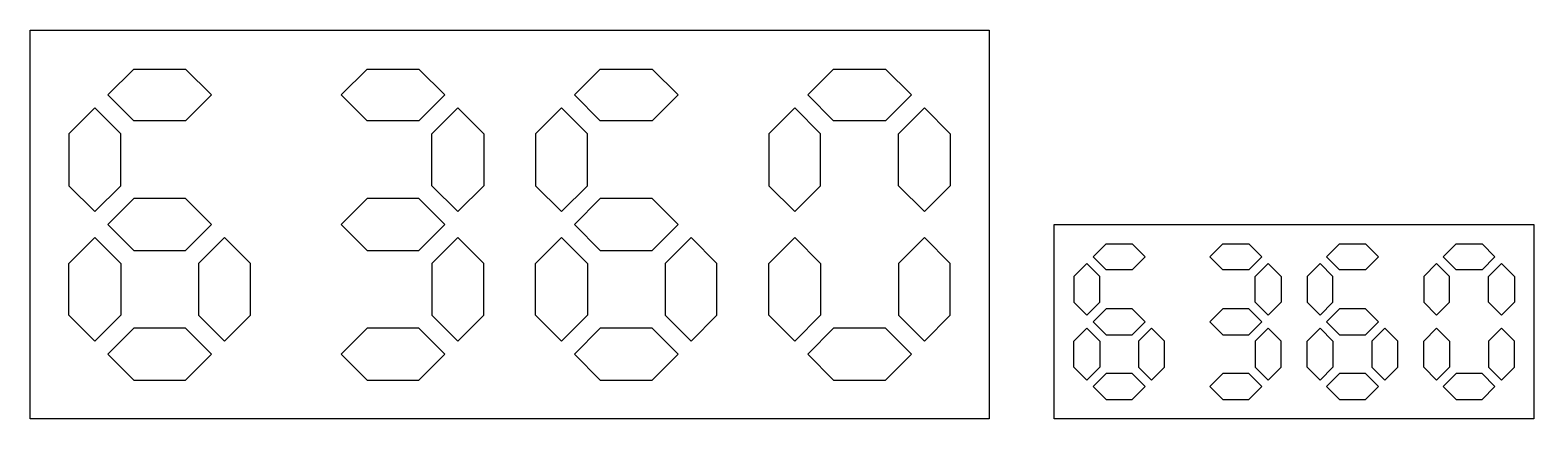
# Model space of a CAD drawing. Header units: inches. Extents: x 85 to 1245, y 50 to 350.
import ezdxf

# ---------------------------------------------------------------- set-up
doc = ezdxf.new("R2010")
doc.units = ezdxf.units.IN
doc.header["$MEASUREMENT"] = 0

msp = doc.modelspace()

# ---------------------------------------------------------------- linework, layer by layer
for p, q in [((164.5, 180), (204.5, 180)), ((344.5, 180), (384.5, 180)), ((524.5, 180), (564.5, 180)), ((914.8, 115), (934.8, 115)), ((1004.8, 115), (1024.8, 115)), ((1094.8, 115), (1114.8, 115)), ((164.5, 50), (84.5, 50)), ((914.8, 50), (874.8, 50))]:
    msp.add_line(p, q)
for points in [[(824.5, 350), (824.5, 50), (84.5, 50), (84.5, 350)], [(224.5, 300), (204.5, 280), (164.5, 280), (144.5, 300), (164.5, 320), (204.5, 320)], [(404.5, 300), (384.5, 280), (344.5, 280), (324.5, 300), (344.5, 320), (384.5, 320)], [(584.5, 300), (564.5, 280), (524.5, 280), (504.5, 300), (524.5, 320), (564.5, 320)], [(764.5, 300), (744.5, 280), (704.5, 280), (684.5, 300), (704.5, 320), (744.5, 320)], [(114.5, 230), (134.5, 210), (154.5, 230), (154.5, 270), (134.5, 290), (114.5, 270)], [(414.5, 290), (434.5, 270), (434.5, 230), (414.5, 210), (394.5, 230), (394.5, 270)], [(474.5, 230), (494.5, 210), (514.5, 230), (514.5, 270), (494.5, 290), (474.5, 270)], [(654.5, 230), (674.5, 210), (694.5, 230), (694.5, 270), (674.5, 290), (654.5, 270)], [(774.5, 290), (794.5, 270), (794.5, 230), (774.5, 210), (754.5, 230), (754.5, 270)], [(204.5, 220), (164.5, 220), (144.5, 200), (164.5, 180), (204.5, 180), (224.5, 200)], [(384.5, 220), (344.5, 220), (324.5, 200), (344.5, 180), (384.5, 180), (404.5, 200)], [(564.5, 220), (524.5, 220), (504.5, 200), (524.5, 180), (564.5, 180), (584.5, 200)], [(1244.8, 200), (1244.8, 50), (874.8, 50), (874.8, 200)], [(134.5, 190), (154.5, 170), (154.5, 130), (134.5, 110), (114.5, 130), (114.5, 170)], [(214.5, 130), (234.5, 110), (254.5, 130), (254.5, 170), (234.5, 190), (214.5, 170)], [(394.5, 130), (414.5, 110), (434.5, 130), (434.5, 170), (414.5, 190), (394.5, 170)], [(494.5, 190), (514.5, 170), (514.5, 130), (494.5, 110), (474.5, 130), (474.5, 170)], [(574.5, 130), (594.5, 110), (614.5, 130), (614.5, 170), (594.5, 190), (574.5, 170)], [(674.5, 190), (694.5, 170), (694.5, 130), (674.5, 110), (654.5, 130), (654.5, 170)], [(754.5, 130), (774.5, 110), (794.5, 130), (794.5, 170), (774.5, 190), (754.5, 170)], [(944.8, 175), (934.8, 165), (914.8, 165), (904.8, 175), (914.8, 185), (934.8, 185)], [(1034.8, 175), (1024.8, 165), (1004.8, 165), (994.8, 175), (1004.8, 185), (1024.8, 185)], [(1124.8, 175), (1114.8, 165), (1094.8, 165), (1084.8, 175), (1094.8, 185), (1114.8, 185)], [(1214.8, 175), (1204.8, 165), (1184.8, 165), (1174.8, 175), (1184.8, 185), (1204.8, 185)], [(889.8, 140), (899.8, 130), (909.8, 140), (909.8, 160), (899.8, 170), (889.8, 160)], [(1039.8, 170), (1049.8, 160), (1049.8, 140), (1039.8, 130), (1029.8, 140), (1029.8, 160)], [(1069.8, 140), (1079.8, 130), (1089.8, 140), (1089.8, 160), (1079.8, 170), (1069.8, 160)], [(1159.8, 140), (1169.8, 130), (1179.8, 140), (1179.8, 160), (1169.8, 170), (1159.8, 160)], [(1219.8, 170), (1229.8, 160), (1229.8, 140), (1219.8, 130), (1209.8, 140), (1209.8, 160)], [(934.8, 135), (914.8, 135), (904.8, 125), (914.8, 115), (934.8, 115), (944.8, 125)], [(1024.8, 135), (1004.8, 135), (994.8, 125), (1004.8, 115), (1024.8, 115), (1034.8, 125)], [(1114.8, 135), (1094.8, 135), (1084.8, 125), (1094.8, 115), (1114.8, 115), (1124.8, 125)], [(224.5, 100), (204.5, 120), (164.5, 120), (144.5, 100), (164.5, 80), (204.5, 80)], [(404.5, 100), (384.5, 120), (344.5, 120), (324.5, 100), (344.5, 80), (384.5, 80)], [(584.5, 100), (564.5, 120), (524.5, 120), (504.5, 100), (524.5, 80), (564.5, 80)], [(764.5, 100), (744.5, 120), (704.5, 120), (684.5, 100), (704.5, 80), (744.5, 80)], [(899.8, 120), (909.8, 110), (909.8, 90), (899.8, 80), (889.8, 90), (889.8, 110)], [(939.8, 90), (949.8, 80), (959.8, 90), (959.8, 110), (949.8, 120), (939.8, 110)], [(1029.8, 90), (1039.8, 80), (1049.8, 90), (1049.8, 110), (1039.8, 120), (1029.8, 110)], [(1079.8, 120), (1089.8, 110), (1089.8, 90), (1079.8, 80), (1069.8, 90), (1069.8, 110)], [(1119.8, 90), (1129.8, 80), (1139.8, 90), (1139.8, 110), (1129.8, 120), (1119.8, 110)], [(1169.8, 120), (1179.8, 110), (1179.8, 90), (1169.8, 80), (1159.8, 90), (1159.8, 110)], [(1209.8, 90), (1219.8, 80), (1229.8, 90), (1229.8, 110), (1219.8, 120), (1209.8, 110)], [(944.8, 75), (934.8, 85), (914.8, 85), (904.8, 75), (914.8, 65), (934.8, 65)], [(1034.8, 75), (1024.8, 85), (1004.8, 85), (994.8, 75), (1004.8, 65), (1024.8, 65)], [(1124.8, 75), (1114.8, 85), (1094.8, 85), (1084.8, 75), (1094.8, 65), (1114.8, 65)], [(1214.8, 75), (1204.8, 85), (1184.8, 85), (1174.8, 75), (1184.8, 65), (1204.8, 65)]]:
    msp.add_lwpolyline(points, close=True)

doc.saveas('drawing.dxf')
